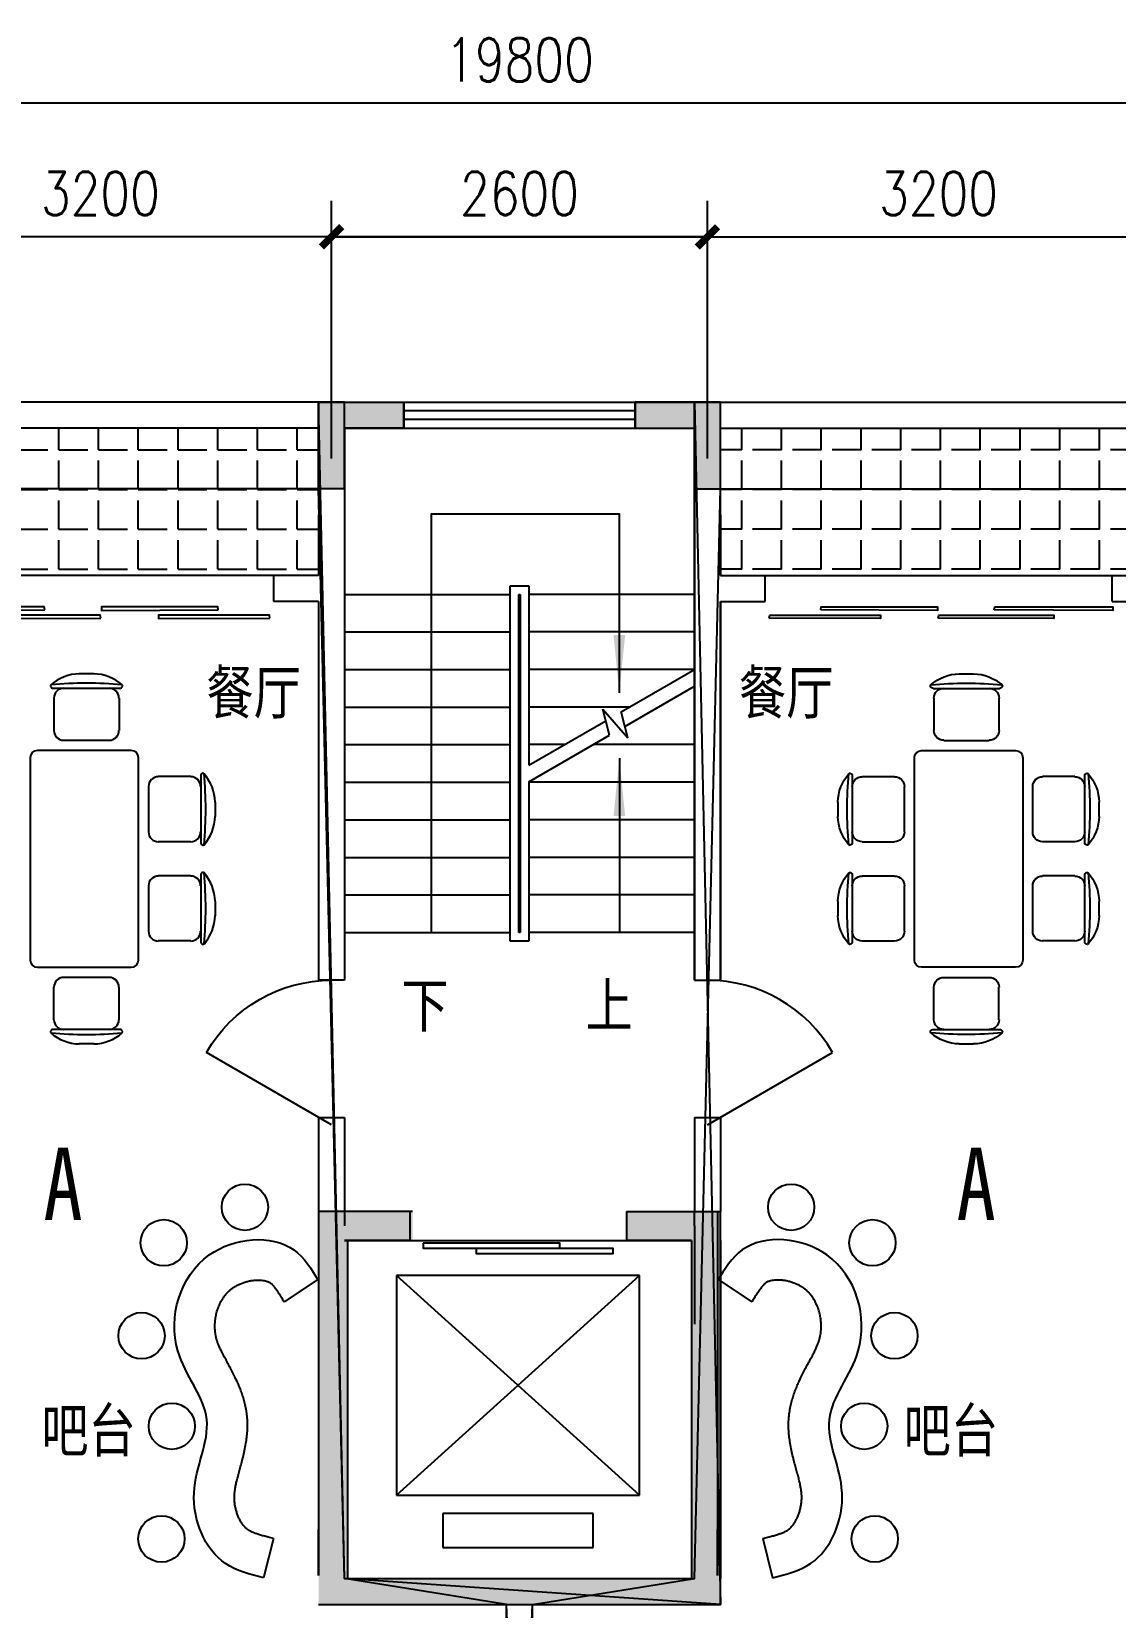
# Model space of a CAD drawing. Header units: millimetres. Extents: x 1031 to 26389, y 469 to 24788.
# Drawn here: x 10428 to 17928, y 13884 to 24788 of the extents above; entities that cross this region are included whole.
import ezdxf
from ezdxf.enums import TextEntityAlignment as Align

# ---------------------------------------------------------------- set-up
doc = ezdxf.new("R2010")
doc.units = ezdxf.units.MM
for name, color, linetype in [('COL', 7, 'Continuous'), ('COLUMN', 7, 'Continuous'), ('H', 13, 'Continuous'), ('JIAJU', 30, 'Continuous'), ('PUB_DIM', 3, 'Continuous'), ('PUB_TEXT', 7, 'Continuous'), ('STAIR', 2, 'Continuous'), ('WALL', 4, 'Continuous'), ('WINDOW', 5, 'Continuous'), ('WINDOW_TEXT', 7, 'Continuous'), ('面积线', 1, 'Continuous')]:
    doc.layers.add(name, color=color, linetype=linetype)
doc.styles.add('-黑体', font='simhei.ttf')
doc.styles.add('DIM_FONT', font='SIMPLEX.shx', dxfattribs={"width": 0.8})
doc.styles.add('SIMPLEX', font='SIMPLEX.SHX')
doc.styles.get("Standard").update_dxf_attribs({"font": 'arial.ttf'})
doc.dimstyles.new('DIMN', dxfattribs={"dimtxt": 300, "dimasz": 1, "dimexe": 250, "dimexo": 300, "dimgap": 150, "dimtad": 1, "dimdec": 0, "dimdsep": 46, "dimtxsty": 'DIM_FONT', "dimblk": '_DIMX', "dimblk1": 'ARCHTICK', "dimblk2": 'ARCHTICK', "dimcen": 0.1, "dimclrt": 7, "dimadec": 0, "dimazin": 0, "dimtfac": 1, "dimtdec": 0, "dimtix": 1, "dimtmove": 2, "dimatfit": 3, "dimldrblk": '_DIMX', "dimfxl": 1, "dimtolj": 1, "dimtzin": 0, "dimarcsym": 0})

# ---------------------------------------------------------------- blocks, each defined once
blk = doc.blocks.new('_DIMX')
at = {"const_width": 50}
blk.add_lwpolyline([(-70, -70), (70, 70)], dxfattribs=at)
blk = doc.blocks.new('*D89')
at = {"layer": 'DEFPOINTS', "color": 0, "transparency": 16777216}
for p in [(3904, 24292), (3904, 21834), (23704, 21834)]:
    blk.add_point(p, dxfattribs=at)
at = {"layer": 'PUB_DIM', "color": 0, "lineweight": -2, "transparency": 16777216}
for p, q in [((3904, 22134), (3904, 24542)), ((23704, 22134), (23704, 24542)), ((23703, 24292), (3905, 24292))]:
    blk.add_line(p, q, dxfattribs=at)
at = {"layer": 'PUB_DIM', "color": 0, "lineweight": -2, "transparency": 16777216, "rotation": 180}
blk.add_blockref('_DIMX', (3904, 24292), dxfattribs=at)
at = {"layer": 'PUB_DIM', "color": 0, "lineweight": -2, "transparency": 16777216}
blk.add_blockref('_DIMX', (23704, 24292), dxfattribs=at)
at = {"layer": 'PUB_DIM', "color": 7, "transparency": 16777216, "insert": (13804, 24592), "char_height": 300, "attachment_point": 5, "style": 'DIM_FONT'}
blk.add_mtext('\\A1;19800', dxfattribs=at)
blk = doc.blocks.new('_ARCHTICK')
at = {"color": 0, "linetype": 'ByBlock', "const_width": 0.15}
blk.add_lwpolyline([(-0.5, -0.5), (0.5, 0.5)], dxfattribs=at)
blk = doc.blocks.new('_ARROW')
blk.add_solid([(0, 0), (-1, 0.1), (-1, -0.1)])
blk = doc.blocks.new('CZ')
at = {"layer": 'JIAJU'}
for p, q in [((108, 1270), (8, 1270)), ((288, 1170), (-172, 1170)), ((-167, 1103), (-167, 878)), ((283, 1103), (283, 878)), ((215, 810), (-100, 810)), ((-332, 690), (-332, -710)), ((368, 740), (-282, 740)), ((418, -710), (418, 690)), ((-761, 104), (-761, 564)), ((-693, 559), (-468, 559)), ((780, 559), (555, 559)), ((848, 564), (848, 104)), ((-401, 176), (-401, 491)), ((488, 491), (488, 176)), ((-861, 284), (-861, 383)), ((948, 383), (948, 284)), ((-693, 109), (-468, 109)), ((780, 109), (555, 109)), ((-761, -583), (-761, -123)), ((-693, -128), (-468, -128)), ((-401, -511), (-401, -196)), ((488, -196), (488, -511)), ((780, -128), (555, -128)), ((848, -123), (848, -583)), ((-861, -403), (-861, -304)), ((948, -304), (948, -403)), ((-693, -578), (-468, -578)), ((780, -578), (555, -578)), ((-282, -760), (368, -760)), ((215, -830), (-100, -830)), ((-167, -1123), (-167, -898)), ((283, -1123), (283, -898)), ((288, -1190), (-172, -1190)), ((108, -1290), (8, -1290))]:
    blk.add_line(p, q, dxfattribs=at)
for centre, radius, start, end in [((18, 955), 316, 91.7651, 130.7265), ((58, -1507), 2713, 84.8023, 95.1977), ((98, 955), 316, 49.2735, 88.2349), ((-181, 1187), 10, 130.7265, 202.67), ((-172, 1190), 20, 202.67, 270), ((-100, 1103), 67.5, 90, 180), ((215, 1103), 67.5, 0, 90), ((288, 1190), 20, 270, 337.33), ((297, 1187), 10, 337.33, 49.2735), ((-100, 878), 67.5, 180, 270), ((215, 878), 67.5, 270, 0), ((-282, 690), 50, 90, 180), ((368, 690), 50, 0, 90), ((-545, 373), 316, 139.2735, 178.2349), ((1917, 334), 2713, 174.8023, 185.1977), ((-777, 573), 10, 67.33, 139.2735), ((-781, 564), 20, 0, 67.33), ((-693, 491), 67.5, 90, 180), ((-468, 491), 67.5, 0, 90), ((555, 491), 67.5, 90, 180), ((780, 491), 67.5, 0, 90), ((868, 564), 20, 112.67, 180), ((864, 573), 10, 40.7265, 112.67), ((-1830, 334), 2713, 354.8023, 5.1977), ((632, 373), 316, 1.7651, 40.7265), ((-545, 294), 316, 181.7651, 220.7265), ((632, 294), 316, 319.2735, 358.2349), ((-693, 176), 67.5, 180, 270), ((-468, 176), 67.5, 270, 0), ((555, 176), 67.5, 180, 270), ((780, 176), 67.5, 270, 0), ((-777, 94), 10, 220.7265, 292.67), ((-781, 104), 20, 292.67, 0), ((868, 104), 20, 180, 247.33), ((864, 94), 10, 247.33, 319.2735), ((-545, -313), 316, 139.2735, 178.2349), ((1917, -353), 2713, 174.8023, 185.1977), ((-777, -114), 10, 67.33, 139.2735), ((-781, -123), 20, 0, 67.33), ((868, -123), 20, 112.67, 180), ((864, -114), 10, 40.7265, 112.67), ((-1830, -353), 2713, 354.8023, 5.1977), ((632, -313), 316, 1.7651, 40.7265), ((-693, -196), 67.5, 90, 180), ((-468, -196), 67.5, 0, 90), ((555, -196), 67.5, 90, 180), ((780, -196), 67.5, 0, 90), ((-545, -393), 316, 181.7651, 220.7265), ((632, -393), 316, 319.2735, 358.2349), ((-693, -511), 67.5, 180, 270), ((-468, -511), 67.5, 270, 0), ((555, -511), 67.5, 180, 270), ((780, -511), 67.5, 270, 0), ((-777, -592), 10, 220.7265, 292.67), ((-781, -583), 20, 292.67, 0), ((868, -583), 20, 180, 247.33), ((864, -592), 10, 247.33, 319.2735), ((-282, -710), 50, 180, 270), ((368, -710), 50, 270, 0), ((-100, -898), 67.5, 90, 180), ((215, -898), 67.5, 0, 90), ((-172, -1210), 20, 90, 157.33), ((-100, -1123), 67.5, 180, 270), ((215, -1123), 67.5, 270, 0), ((288, -1210), 20, 22.67, 90), ((-181, -1206), 10, 157.33, 229.2735), ((18, -975), 316, 229.2735, 268.2349), ((58, 1488), 2713, 264.8023, 275.1977), ((98, -975), 316, 271.7651, 310.7265), ((297, -1206), 10, 310.7265, 22.67)]:
    blk.add_arc(centre, radius, start, end, dxfattribs=at)
at = {"layer": 'JIAJU', "width": 0.8, "flags": 9}
blk.add_attdef('XSIZE', (26, -6), '', height=0.5, rotation=270, dxfattribs=at)
blk = doc.blocks.new('_DBLK')
blk.add_line((-0.5, 0), (0, -0.866))
blk.add_arc((-0.5, 0), 1, 300, 0)
at = {"style": 'SIMPLEX', "flags": 9}
blk.add_attdef('A', text='', height=1, dxfattribs=at).set_placement((0, 1.5), align=Align.MIDDLE)
blk = doc.blocks.new('_LIFTD')
for points in [[(-0.5476, -0.6024), (-0.5476, -0.7742), (0.2411, -0.7742), (0.2411, -0.6024), (-0.5476, -0.6024)], [(-0.2411, -0.7836), (-0.2411, -0.9554), (0.5476, -0.9554), (0.5476, -0.7836), (-0.2411, -0.7836)]]:
    blk.add_lwpolyline(points)
blk = doc.blocks.new('_WBLK')
for p, q in [((-0.5, 0.5), (0.5, 0.5)), ((0.5, 0.1667), (-0.5, 0.1667)), ((0.5, -0.1667), (-0.5, -0.1667)), ((-0.5, -0.5), (0.5, -0.5))]:
    blk.add_line(p, q)
at = {"layer": 'WINDOW_TEXT', "style": 'SIMPLEX', "flags": 9}
blk.add_attdef('A', text='', height=1, dxfattribs=at).set_placement((0, 1.5), align=Align.MIDDLE)
blk = doc.blocks.new('*D72')
at = {"layer": 'DEFPOINTS', "color": 0, "transparency": 16777216}
for p in [(12504, 23368), (12504, 21534), (15104, 21534)]:
    blk.add_point(p, dxfattribs=at)
at = {"layer": 'PUB_DIM', "color": 0, "lineweight": -2, "transparency": 16777216}
for p, q in [((12504, 21834), (12504, 23618)), ((15104, 21834), (15104, 23618)), ((15103, 23368), (12505, 23368))]:
    blk.add_line(p, q, dxfattribs=at)
at = {"layer": 'PUB_DIM', "color": 0, "lineweight": -2, "transparency": 16777216, "rotation": 180}
blk.add_blockref('_DIMX', (12504, 23368), dxfattribs=at)
at = {"layer": 'PUB_DIM', "color": 0, "lineweight": -2, "transparency": 16777216}
blk.add_blockref('_DIMX', (15104, 23368), dxfattribs=at)
at = {"layer": 'PUB_DIM', "color": 7, "transparency": 16777216, "insert": (13804, 23668), "char_height": 300, "attachment_point": 5, "style": 'DIM_FONT'}
blk.add_mtext('\\A1;2600', dxfattribs=at)
blk = doc.blocks.new('*D74')
at = {"layer": 'DEFPOINTS', "color": 0, "transparency": 16777216}
for p in [(9304, 23368), (9304, 21534), (12504, 21534)]:
    blk.add_point(p, dxfattribs=at)
at = {"layer": 'PUB_DIM', "color": 0, "lineweight": -2, "transparency": 16777216}
for p, q in [((9304, 21834), (9304, 23618)), ((12504, 21834), (12504, 23618)), ((12503, 23368), (9305, 23368))]:
    blk.add_line(p, q, dxfattribs=at)
at = {"layer": 'PUB_DIM', "color": 0, "lineweight": -2, "transparency": 16777216, "rotation": 180}
blk.add_blockref('_DIMX', (9304, 23368), dxfattribs=at)
at = {"layer": 'PUB_DIM', "color": 0, "lineweight": -2, "transparency": 16777216}
blk.add_blockref('_DIMX', (12504, 23368), dxfattribs=at)
at = {"layer": 'PUB_DIM', "color": 7, "transparency": 16777216, "insert": (10904, 23668), "char_height": 300, "attachment_point": 5, "style": 'DIM_FONT'}
blk.add_mtext('\\A1;3200', dxfattribs=at)

msp = doc.modelspace()

# ---------------------------------------------------------------- hatches: boundary and pattern name
at = {"layer": 'COLUMN'}
for points in [[(13004.1, 22224.2), (13004.1, 22044.2), (12594.1, 22044.2), (12594.1, 21624.2), (12414.1, 21624.2), (12414.1, 22224.2)], [(14604.1, 22224.2), (14604.1, 22044.2), (15014.1, 22044.2), (15014.1, 21624.2), (15194.1, 21624.2), (15194.1, 22224.2)]]:
    msp.add_hatch(color=256, dxfattribs=at).paths.add_polyline_path(points)
at = {"layer": 'JIAJU'}
h = msp.add_hatch(dxfattribs=at)
h.set_pattern_fill('ANGLE', color=256, scale=1000, style=0)
h.set_pattern_definition([(0, (-61158.75, 2369.2), (0, 275), [200, -75]), (90, (-61158.75, 2369.2), (-275, 2e-14), [200, -75])])
h.paths.add_polyline_path([(12104.1, 21024.2), (12414.1, 21024.2), (12414.1, 21624.2), (12414.1, 22044.2), (9394.1, 22044.2), (9394.1, 21624.2), (9394.1, 21024.2), (9704.1, 21024.2)])
h = msp.add_hatch(dxfattribs=at)
h.set_pattern_fill('ANGLE', color=256, scale=1000, style=0)
h.set_pattern_definition([(180, (88766.95, 2369.2), (0, 275), [200, -75]), (90, (88766.95, 2369.2), (275, 2e-14), [200, -75])])
h.paths.add_polyline_path([(15504.1, 21024.2), (15194.1, 21024.2), (15194.1, 21624.2), (15194.1, 22044.2), (18214.1, 22044.2), (18214.1, 21624.2), (18214.1, 21024.2), (17904.1, 21024.2)])

# ---------------------------------------------------------------- linework, layer by layer
for p, q in [((12594.1, 22224.2), (9214.1, 22224.2)), ((12594.1, 21624.2), (12594.1, 22224.2)), ((15014.1, 22224.2), (18394.1, 22224.2)), ((15014.1, 21624.2), (15014.1, 22224.2)), ((12414.1, 22044.2), (9394.1, 22044.2)), ((12414.1, 21624.2), (12414.1, 22044.2)), ((15194.1, 22044.2), (18214.1, 22044.2)), ((15194.1, 21624.2), (15194.1, 22044.2))]:
    msp.add_line(p, q)
at = {"layer": 'COL'}
for p, q in [((12414.1, 16624.2), (12414.1, 14104.2)), ((13064.1, 16624.2), (12414.1, 16624.2)), ((13044.1, 16624.2), (13044.1, 16424.2)), ((14544.1, 16624.2), (14544.1, 16424.2)), ((14544.1, 16624.2), (15194.1, 16624.2)), ((15173.8, 16624.2), (15173.8, 14104.2)), ((15194.1, 13904.2), (15194.1, 16624.2)), ((13044.1, 16424.2), (12594.1, 16424.2)), ((12614.1, 16424.2), (12614.1, 14084.2)), ((14994.1, 16424.2), (14544.1, 16424.2)), ((14994.1, 16424.2), (14994.1, 14084.2)), ((15194.1, 16424.2), (15194.1, 14084.2)), ((12414.1, 14104.2), (12414.1, 14424.2)), ((12614.1, 14424.2), (12614.1, 14084.2)), ((15173.8, 14104.2), (15173.8, 14424.2)), ((12594.1, 14084.2), (14994.1, 14084.2)), ((12414.1, 13904.2), (15194.1, 13904.2))]:
    msp.add_line(p, q, dxfattribs=at)
at = {"layer": 'COLUMN'}
for points in [[(13004.1, 22224.2), (13004.1, 22044.2), (12594.1, 22044.2), (12594.1, 21624.2), (12414.1, 21624.2), (12414.1, 22224.2)], [(14604.1, 22224.2), (14604.1, 22044.2), (15014.1, 22044.2), (15014.1, 21624.2), (15194.1, 21624.2), (15194.1, 22224.2)]]:
    msp.add_lwpolyline(points, close=True, dxfattribs=at)
at = {"layer": 'H'}
for points in [[(12614.1, 16424.2), (12414.1, 16624.2), (12614.1, 14084.2), (12414.1, 13904.2)], [(13064.1, 16424.2), (13064.1, 16624.2), (12614.1, 16424.2), (12414.1, 16624.2)], [(15194.1, 16624.2), (14993.8, 16424.2), (14544.1, 16624.2), (14544.1, 16424.2)], [(15194.1, 13904.2), (14994.1, 14084.2), (15194.1, 16624.2), (14993.8, 16424.2)], [(12414.1, 13904.2), (12614.1, 14084.2), (15194.1, 13904.2), (14994.1, 14084.2)]]:
    msp.add_solid(points, dxfattribs=at)
at = {"layer": 'JIAJU'}
for p, q in [((12409.4, 16153.3), (12176.2, 15998)), ((15178.5, 16153.3), (15411.7, 15998)), ((12101.1, 14361.2), (12033, 14089.7)), ((15486.8, 14361.2), (15554.9, 14089.7))]:
    msp.add_line(p, q, dxfattribs=at)
for centre in [(11904.2, 16653.1), (15683.7, 16653.1), (11342.2, 16407.9), (16245.7, 16407.9), (11189.4, 15764.7), (16398.5, 15764.7), (11398.5, 15137.7), (16189.4, 15137.7), (11326.1, 14357.9), (16261.8, 14357.9)]:
    msp.add_circle(centre, 160.2, dxfattribs=at)
for points in [[(12033, 14089.7), (11770.2, 14188.2), (11552, 14678.3), (11639.9, 15185.4), (11440.2, 15659.7), (11657.2, 16323), (12242.2, 16358.7), (12414.7, 16144.8)], [(15554.9, 14089.7), (15817.7, 14188.2), (16035.9, 14678.3), (15948, 15185.4), (16147.7, 15659.7), (15930.7, 16323), (15345.7, 16358.7), (15173.2, 16144.8)]]:
    msp.add_spline(points, degree=3, dxfattribs=at)
for points in [[(12101.1, 14361.2), (12088.8, 14364.3), (12076.9, 14367.3), (12054.4, 14373.1), (12043.7, 14375.9), (12023.5, 14381.5), (12014, 14384.3), (11996.4, 14389.7), (11988.2, 14392.4), (11973.3, 14397.7), (11966.5, 14400.3), (11955.6, 14404.8), (11951.2, 14406.8), (11943.3, 14410.6), (11939.8, 14412.5), (11933.6, 14415.9), (11930.9, 14417.6), (11928.3, 14419.3), (11928, 14419.6), (11927.3, 14420), (11927.1, 14420.2), (11926.5, 14420.6), (11926.2, 14420.8), (11925.3, 14421.4), (11924.8, 14421.8), (11923, 14423.1), (11921.8, 14424), (11918.2, 14426.9), (11915.6, 14429.1), (11910.4, 14433.8), (11907.8, 14436.4), (11902.4, 14442.2), (11899.7, 14445.3), (11894.2, 14451.9), (11891.4, 14455.5), (11884.7, 14464.7), (11880.7, 14470.7), (11873.1, 14483.4), (11869.4, 14490.2), (11862.3, 14504.5), (11858.9, 14512), (11852.7, 14527.5), (11849.8, 14535.5), (11844.6, 14552), (11842.3, 14560.5), (11838.3, 14577.5), (11836.6, 14586.1), (11833.9, 14603.4), (11832.9, 14612), (11831.5, 14629), (11831.2, 14637.4), (11831.1, 14647.8), (11831.2, 14649.9), (11831.2, 14653.6), (11831.3, 14655.2), (11831.4, 14658.3), (11831.4, 14659.6), (11831.6, 14662.2), (11831.6, 14663.4), (11831.8, 14665.8), (11831.9, 14667.1), (11832.1, 14670.8), (11832.3, 14673.3), (11833.1, 14681.1), (11833.7, 14686.5), (11835.3, 14697.9), (11836.2, 14703.8), (11838.8, 14718.9), (11840.7, 14728.3), (11845, 14748.2), (11847.5, 14758.6), (11853, 14780.4), (11855.9, 14791.8), (11862.3, 14815.5), (11865.7, 14827.9), (11872.8, 14853.5), (11876.4, 14866.8), (11883.8, 14894.4), (11887.6, 14908.8), (11894.9, 14938.5), (11898.6, 14954), (11905.4, 14986.1), (11908.6, 15002.8), (11913.6, 15033.6), (11915.6, 15047.5), (11918.9, 15076.2), (11920.2, 15090.9), (11921.9, 15121.4), (11922.3, 15137), (11921.9, 15166.3), (11921.4, 15179.8), (11920, 15198.5), (11919.5, 15203.4), (11918.8, 15210.4), (11918.6, 15212.5), (11918.2, 15216.3), (11918, 15218), (11917.6, 15221.4), (11917.4, 15223.1), (11916.7, 15228.2), (11916.3, 15231.6), (11914.8, 15241.7), (11913.8, 15248.3), (11910.2, 15268.8), (11907.3, 15282.2), (11901, 15308.4), (11897.5, 15321.1), (11890.1, 15345.7), (11886.1, 15357.7), (11877.9, 15380.8), (11873.6, 15392), (11864.8, 15413.8), (11860.4, 15424.4), (11851.3, 15444.9), (11846.7, 15454.9), (11835.7, 15478), (11829.3, 15490.9), (11816.6, 15515.8), (11810.3, 15527.7), (11798, 15550.9), (11792, 15562.1), (11780.3, 15583.6), (11774.7, 15594.1), (11764, 15614.2), (11758.8, 15623.9), (11749.2, 15642.7), (11744.7, 15651.7), (11736.3, 15669), (11732.4, 15677.3), (11725.3, 15693.1), (11722.2, 15700.7), (11716.6, 15715), (11714.1, 15721.8), (11711.2, 15730.9), (11710.3, 15733.5), (11709.4, 15736.7), (11709.1, 15737.4), (11708.5, 15739.7), (11708, 15741.3), (11706.7, 15746.1), (11705.9, 15749.3), (11703.6, 15759.2), (11702.2, 15765.9), (11699.3, 15783.1), (11698, 15793.8), (11696.5, 15815.6), (11696.3, 15826.8), (11696.8, 15849.3), (11697.6, 15860.6), (11700.3, 15883.3), (11702.1, 15894.7), (11706.9, 15917.1), (11709.7, 15928.2), (11716.4, 15949.8), (11720.3, 15960.4), (11728.8, 15980.9), (11733.5, 15990.8), (11743.6, 16009.8), (11749.1, 16018.8), (11760.6, 16035.9), (11766.6, 16044), (11779.3, 16059.1), (11785.9, 16066.1), (11798.3, 16078), (11804, 16083), (11812.6, 16089.8), (11815.4, 16091.9), (11819.1, 16094.6), (11820, 16095.2), (11821.7, 16096.4), (11822.6, 16097), (11825.3, 16098.8), (11827.1, 16100), (11832.7, 16103.6), (11836.6, 16106), (11847.4, 16112.1), (11854.6, 16115.8), (11869.6, 16122.8), (11877.5, 16126.1), (11893.6, 16132), (11901.9, 16134.7), (11918.7, 16139.4), (11927.2, 16141.5), (11944.2, 16144.9), (11952.7, 16146.2), (11969.4, 16148.2), (11977.6, 16148.8), (11993.5, 16149.4), (12001.2, 16149.4), (12015.8, 16148.7), (12022.8, 16148), (12035.6, 16146.2), (12041.5, 16145.1), (12051.2, 16142.8), (12055, 16141.7), (12062, 16139.4), (12065.1, 16138.2), (12070.5, 16135.9), (12072.8, 16134.7), (12076.7, 16132.6), (12078.2, 16131.7), (12079.6, 16130.7), (12079.8, 16130.6), (12080.1, 16130.4), (12080.3, 16130.2), (12080.7, 16129.9), (12080.9, 16129.8), (12081.6, 16129.3), (12082, 16128.9), (12083.7, 16127.5), (12085.1, 16126.3), (12088.3, 16123.4), (12090.1, 16121.6), (12094.2, 16117.4), (12096.4, 16115), (12101.2, 16109.6), (12103.7, 16106.5), (12109.2, 16099.7), (12112.1, 16096), (12118.1, 16087.8), (12121.3, 16083.4), (12129.1, 16072.3), (12133.9, 16065.2), (12143.8, 16049.9), (12149, 16041.8), (12159.9, 16024.5), (12165.6, 16015.3), (12173, 16003.2), (12174.6, 16000.6), (12176.2, 15998)], [(15486.8, 14361.2), (15499.1, 14364.3), (15511, 14367.3), (15533.5, 14373.1), (15544.2, 14375.9), (15564.4, 14381.5), (15573.9, 14384.3), (15591.5, 14389.7), (15599.7, 14392.4), (15614.6, 14397.7), (15621.4, 14400.3), (15632.3, 14404.8), (15636.7, 14406.8), (15644.6, 14410.6), (15648.1, 14412.5), (15654.3, 14415.9), (15657, 14417.6), (15659.6, 14419.3), (15660, 14419.6), (15660.6, 14420), (15660.8, 14420.2), (15661.4, 14420.6), (15661.7, 14420.8), (15662.6, 14421.4), (15663.1, 14421.8), (15664.9, 14423.1), (15666.1, 14424), (15669.8, 14426.9), (15672.3, 14429.1), (15677.5, 14433.8), (15680.1, 14436.4), (15685.5, 14442.2), (15688.2, 14445.3), (15693.7, 14451.9), (15696.5, 14455.5), (15703.2, 14464.7), (15707.2, 14470.7), (15714.8, 14483.4), (15718.5, 14490.2), (15725.6, 14504.5), (15729, 14512), (15735.2, 14527.5), (15738.1, 14535.5), (15743.3, 14552), (15745.6, 14560.5), (15749.6, 14577.5), (15751.3, 14586.1), (15754, 14603.4), (15755, 14612), (15756.4, 14629), (15756.7, 14637.4), (15756.8, 14647.8), (15756.7, 14649.9), (15756.7, 14653.6), (15756.6, 14655.2), (15756.5, 14658.3), (15756.5, 14659.6), (15756.4, 14662.2), (15756.3, 14663.4), (15756.1, 14665.8), (15756.1, 14667.1), (15755.8, 14670.8), (15755.6, 14673.3), (15754.8, 14681.1), (15754.2, 14686.5), (15752.6, 14697.9), (15751.7, 14703.8), (15749.1, 14718.9), (15747.2, 14728.3), (15742.9, 14748.2), (15740.4, 14758.6), (15735, 14780.4), (15732, 14791.8), (15725.6, 14815.5), (15722.2, 14827.9), (15715.1, 14853.5), (15711.5, 14866.8), (15704.1, 14894.4), (15700.3, 14908.8), (15693, 14938.5), (15689.4, 14954), (15682.5, 14986.1), (15679.3, 15002.8), (15674.3, 15033.6), (15672.3, 15047.5), (15669.1, 15076.2), (15667.7, 15090.9), (15666, 15121.4), (15665.6, 15137), (15666, 15166.3), (15666.6, 15179.8), (15668, 15198.5), (15668.4, 15203.4), (15669.1, 15210.4), (15669.3, 15212.5), (15669.7, 15216.3), (15669.9, 15218), (15670.3, 15221.4), (15670.5, 15223.1), (15671.2, 15228.2), (15671.6, 15231.6), (15673.1, 15241.7), (15674.1, 15248.3), (15677.8, 15268.8), (15680.6, 15282.2), (15686.9, 15308.4), (15690.4, 15321.1), (15697.9, 15345.7), (15701.8, 15357.7), (15710, 15380.8), (15714.3, 15392), (15723.1, 15413.8), (15727.5, 15424.4), (15736.6, 15444.9), (15741.2, 15454.9), (15752.2, 15478), (15758.6, 15490.9), (15771.3, 15515.8), (15777.6, 15527.7), (15789.9, 15550.9), (15795.9, 15562.1), (15807.6, 15583.6), (15813.2, 15594.1), (15823.9, 15614.2), (15829.1, 15623.9), (15838.7, 15642.7), (15843.3, 15651.7), (15851.7, 15669), (15855.5, 15677.3), (15862.6, 15693.1), (15865.7, 15700.7), (15871.3, 15715), (15873.8, 15721.8), (15876.8, 15730.9), (15877.6, 15733.5), (15878.5, 15736.7), (15878.8, 15737.4), (15879.4, 15739.7), (15879.9, 15741.3), (15881.2, 15746.1), (15882, 15749.3), (15884.3, 15759.2), (15885.7, 15765.9), (15888.6, 15783.1), (15889.9, 15793.8), (15891.4, 15815.6), (15891.7, 15826.8), (15891.1, 15849.3), (15890.3, 15860.6), (15887.6, 15883.3), (15885.8, 15894.7), (15881.1, 15917.1), (15878.2, 15928.2), (15871.5, 15949.8), (15867.6, 15960.4), (15859.1, 15980.9), (15854.4, 15990.8), (15844.3, 16009.8), (15838.8, 16018.8), (15827.3, 16035.9), (15821.3, 16044), (15808.6, 16059.1), (15802, 16066.1), (15789.6, 16078), (15783.9, 16083), (15775.3, 16089.8), (15772.5, 16091.9), (15768.8, 16094.6), (15767.9, 16095.2), (15766.2, 16096.4), (15765.3, 16097), (15762.6, 16098.8), (15760.8, 16100), (15755.2, 16103.6), (15751.3, 16106), (15740.5, 16112.1), (15733.3, 16115.8), (15718.3, 16122.8), (15710.5, 16126.1), (15694.3, 16132), (15686, 16134.7), (15669.2, 16139.4), (15660.7, 16141.5), (15643.7, 16144.9), (15635.2, 16146.2), (15618.5, 16148.2), (15610.3, 16148.8), (15594.4, 16149.4), (15586.7, 16149.4), (15572.1, 16148.7), (15565.2, 16148), (15552.3, 16146.2), (15546.4, 16145.1), (15536.8, 16142.8), (15532.9, 16141.7), (15525.9, 16139.4), (15522.8, 16138.2), (15517.4, 16135.9), (15515.1, 16134.7), (15511.2, 16132.6), (15509.7, 16131.7), (15508.3, 16130.7), (15508.1, 16130.6), (15507.8, 16130.4), (15507.6, 16130.2), (15507.2, 16129.9), (15507, 16129.8), (15506.4, 16129.3), (15505.9, 16128.9), (15504.2, 16127.5), (15502.8, 16126.3), (15499.6, 16123.4), (15497.8, 16121.6), (15493.7, 16117.4), (15491.5, 16115), (15486.7, 16109.6), (15484.2, 16106.5), (15478.7, 16099.7), (15475.8, 16096), (15469.8, 16087.8), (15466.6, 16083.4), (15458.8, 16072.3), (15454, 16065.2), (15444.1, 16049.9), (15438.9, 16041.8), (15428, 16024.5), (15422.4, 16015.3), (15414.9, 16003.2), (15413.3, 16000.6), (15411.7, 15998)]]:
    msp.add_open_spline(points, degree=3, knots=[0, 0, 0, 0, 75.8651813, 75.8651813, 151.7303627, 151.7303627, 227.595544, 227.595544, 303.4607253, 303.4607253, 379.3259066, 379.3259066, 440.5137012, 440.5137012, 501.7014958, 501.7014958, 562.8892904, 562.8892904, 571.7200065, 571.7200065, 579.5187564, 579.5187564, 587.3175064, 587.3175064, 602.9150063, 602.9150063, 634.1100061, 634.1100061, 696.5000057, 696.5000057, 758.8900054, 758.8900054, 821.280005, 821.280005, 883.6700046, 883.6700046, 973.634435, 973.634435, 1063.5988655, 1063.5988655, 1153.5632959, 1153.5632959, 1243.5277263, 1243.5277263, 1333.4921567, 1333.4921567, 1423.4565871, 1423.4565871, 1513.4210175, 1513.4210175, 1603.3854479, 1603.3854479, 1626.2956783, 1626.2956783, 1644.5779247, 1644.5779247, 1660.1929577, 1660.1929577, 1673.780871, 1673.780871, 1687.3687842, 1687.3687842, 1714.5446107, 1714.5446107, 1768.8962637, 1768.8962637, 1823.2479167, 1823.2479167, 1902.1803693, 1902.1803693, 1981.112822, 1981.112822, 2060.0452746, 2060.0452746, 2138.9777272, 2138.9777272, 2217.9101799, 2217.9101799, 2296.8426325, 2296.8426325, 2375.7750851, 2375.7750851, 2454.7075378, 2454.7075378, 2516.0579171, 2516.0579171, 2577.4082965, 2577.4082965, 2638.7586758, 2638.7586758, 2689.3832993, 2689.3832993, 2707.2889904, 2707.2889904, 2714.8023052, 2714.8023052, 2720.9992623, 2720.9992623, 2727.1962194, 2727.1962194, 2739.5901335, 2739.5901335, 2764.3779618, 2764.3779618, 2816.6953267, 2816.6953267, 2869.0126917, 2869.0126917, 2921.3300566, 2921.3300566, 2973.6474216, 2973.6474216, 3025.9647865, 3025.9647865, 3078.2821514, 3078.2821514, 3150.6359387, 3150.6359387, 3222.989726, 3222.989726, 3295.3435133, 3295.3435133, 3367.6973006, 3367.6973006, 3440.0510879, 3440.0510879, 3512.4048752, 3512.4048752, 3584.7586625, 3584.7586625, 3657.1124497, 3657.1124497, 3729.466237, 3729.466237, 3759.3193984, 3759.3193984, 3768.1602444, 3768.1602444, 3787.1308043, 3787.1308043, 3825.0719239, 3825.0719239, 3900.9541631, 3900.9541631, 4015.7319433, 4015.7319433, 4130.5097235, 4130.5097235, 4245.2875036, 4245.2875036, 4360.0652838, 4360.0652838, 4474.843064, 4474.843064, 4589.6208441, 4589.6208441, 4704.3986243, 4704.3986243, 4819.1764045, 4819.1764045, 4933.9541846, 4933.9541846, 5048.7319648, 5048.7319648, 5142.3201545, 5142.3201545, 5186.3993299, 5186.3993299, 5199.6636831, 5199.6636831, 5212.9280363, 5212.9280363, 5239.4567428, 5239.4567428, 5292.5141557, 5292.5141557, 5381.6196687, 5381.6196687, 5470.7251818, 5470.7251818, 5559.8306948, 5559.8306948, 5648.9362079, 5648.9362079, 5738.0417209, 5738.0417209, 5827.1472339, 5827.1472339, 5916.252747, 5916.252747, 6005.35826, 6005.35826, 6094.4637731, 6094.4637731, 6165.6690944, 6165.6690944, 6236.8744157, 6236.8744157, 6308.079737, 6308.079737, 6379.2850583, 6379.2850583, 6387.999662, 6387.999662, 6398.9702836, 6398.9702836, 6409.9409051, 6409.9409051, 6431.8821481, 6431.8821481, 6481.1995864, 6481.1995864, 6530.5170246, 6530.5170246, 6579.8344629, 6579.8344629, 6629.1519012, 6629.1519012, 6678.4693394, 6678.4693394, 6727.7867777, 6727.7867777, 6795.644306, 6795.644306, 6863.5018343, 6863.5018343, 6931.3593626, 6931.3593626, 6949.3255832, 6949.3255832, 6949.3255832, 6949.3255832], dxfattribs=at)
at = {"layer": 'PUB_DIM'}
for points in [[(14494.8, 20212.3), (14494.8, 21448.7), (13192.8, 21448.7), (13192.8, 18556.5)], [(14494.8, 19760.7), (14494.8, 18556.5)]]:
    msp.add_lwpolyline(points, dxfattribs=at)
at = {"layer": 'STAIR'}
for p, q in [((13739.1, 18494.2), (13739.1, 20954.2)), ((13739.1, 20954.2), (13869.1, 20954.2)), ((13869.1, 20954.2), (13869.1, 19713.1)), ((12594.1, 20894.2), (13739.1, 20894.2)), ((13799.1, 18554.2), (13799.1, 20894.2)), ((13799.1, 20894.2), (13809.1, 20894.2)), ((13809.1, 20894.2), (13809.1, 18554.2)), ((15014.1, 20894.2), (13869.1, 20894.2)), ((12594.1, 20634.2), (13739.1, 20634.2)), ((15014.1, 20634.2), (13869.1, 20634.2)), ((12594.1, 20374.2), (13739.1, 20374.2)), ((15014.1, 20374.2), (13869.1, 20374.2)), ((14506.6, 20081.1), (15014.1, 20374.2)), ((14532.5, 19980.6), (15014.1, 20258.7)), ((12594.1, 20114.2), (13739.1, 20114.2)), ((14563.8, 20114.2), (13869.1, 20114.2)), ((14380, 20100.4), (14553.3, 19900.3)), ((14426.6, 19919.5), (14380, 20100.4)), ((14553.3, 19900.3), (14506.6, 20081.1)), ((13869.1, 19713.1), (14400.7, 20020)), ((12594.1, 19854.2), (13739.1, 19854.2)), ((13869.1, 19597.6), (14426.6, 19919.5)), ((14113.4, 19854.2), (13869.1, 19854.2)), ((15014.1, 19854.2), (14313.4, 19854.2)), ((12594.1, 19594.2), (13739.1, 19594.2)), ((13869.1, 19597.6), (13869.1, 18494.2)), ((15014.1, 19594.2), (13869.1, 19594.2)), ((12594.1, 19334.2), (13739.1, 19334.2)), ((15014.1, 19334.2), (13869.1, 19334.2)), ((12594.1, 19074.2), (13739.1, 19074.2)), ((15014.1, 19074.2), (13869.1, 19074.2)), ((12594.1, 18814.2), (13739.1, 18814.2)), ((15014.1, 18814.2), (13869.1, 18814.2)), ((12594.1, 18554.2), (13739.1, 18554.2)), ((13809.1, 18554.2), (13799.1, 18554.2)), ((15014.1, 18554.2), (13869.1, 18554.2)), ((13869.1, 18494.2), (13739.1, 18494.2)), ((12594.1, 16424.2), (14993.8, 16424.2)), ((12954, 14661.7), (14634, 16180.2)), ((14634, 14661.7), (12954, 16180.2)), ((14634, 16180.2), (12954, 16180.2)), ((12954, 16180.2), (12954, 14661.7)), ((14634, 14661.7), (14634, 16180.2)), ((12954, 14661.7), (14634, 14661.7)), ((13274, 14535.2), (13274, 14299)), ((14314, 14535.2), (13274, 14535.2)), ((14314, 14299), (14314, 14535.2)), ((13274, 14299), (14314, 14299))]:
    msp.add_line(p, q, dxfattribs=at)
at = {"layer": 'WALL'}
for p, q in [((12414.1, 22224.2), (13004.1, 22224.2)), ((12414.1, 22224.2), (12414.1, 21624.2)), ((13004.1, 22044.2), (13004.1, 22224.2)), ((14604.1, 22044.2), (14604.1, 22224.2)), ((14604.1, 22224.2), (15194.1, 22224.2)), ((15194.1, 21024.2), (15194.1, 22224.2)), ((12594.1, 22044.2), (12594.1, 18224.2)), ((12594.1, 22044.2), (13004.1, 22044.2)), ((14604.1, 22044.2), (15014.1, 22044.2)), ((15014.1, 18224.2), (15014.1, 22044.2)), ((15014.1, 22044.2), (15014.1, 18224.2)), ((12414.1, 21444.2), (12414.1, 21024.2)), ((15194.1, 21444.2), (15194.1, 21024.2)), ((12414.1, 21024.2), (12104.1, 21024.2)), ((12104.1, 20844.2), (12104.1, 21024.2)), ((15194.1, 21024.2), (15504.1, 21024.2)), ((15504.1, 20844.2), (15504.1, 21024.2)), ((17904.1, 20844.2), (17904.1, 21024.2)), ((17904.1, 21024.2), (18214.1, 21024.2)), ((12414.1, 20844.2), (12104.1, 20844.2)), ((12414.1, 20844.2), (12414.1, 18224.2)), ((15194.1, 19644.2), (15194.1, 20844.2)), ((15194.1, 20844.2), (15194.1, 19644.2)), ((15194.1, 20844.2), (15504.1, 20844.2)), ((17904.1, 20844.2), (18214.1, 20844.2)), ((15194.1, 18224.2), (15194.1, 19644.2)), ((15194.1, 19644.2), (15194.1, 18224.2)), ((12594.1, 18224.2), (12414.1, 18224.2)), ((15014.1, 18224.2), (15194.1, 18224.2)), ((12414.1, 17274.2), (12594.1, 17274.2)), ((12414.1, 17274.2), (12414.1, 16624.2)), ((12594.1, 17274.2), (12594.1, 16624.2)), ((15014.1, 17274.2), (15194.1, 17274.2)), ((15014.1, 17274.2), (15014.1, 16624.2)), ((15194.1, 17274.2), (15194.1, 16624.2)), ((12414.1, 16624.2), (12414.1, 15664.2)), ((12594.1, 16624.2), (12414.1, 16624.2)), ((12594.1, 16624.2), (12594.1, 16524.2)), ((15014.1, 16524.2), (15014.1, 16624.2)), ((15014.1, 16624.2), (15194.1, 16624.2)), ((15173.8, 16624.2), (15173.8, 15664.2)), ((15194.1, 15664.2), (15194.1, 16624.2)), ((15014.1, 16524.2), (15014.1, 15844.2)), ((13714.1, 9624.2), (13714.1, 13904.2)), ((13894.1, 9444.2), (13894.1, 13904.2))]:
    msp.add_line(p, q, dxfattribs=at)
at = {"layer": 'WINDOW'}
for p, q in [((12104.1, 21024.2), (9704.1, 21024.2)), ((15504.1, 21024.2), (17904.1, 21024.2))]:
    msp.add_line(p, q, dxfattribs=at)
for points in [[(10519.9, 20786.2), (10516.2, 20808.2), (9697.8, 20808.2), (9697.9, 20783.2)], [(10906.7, 20728.9), (10903, 20750.8), (10106.9, 20750.8), (10107, 20725.9)], [(11719.9, 20786.2), (11716.2, 20808.2), (10912.7, 20808.2), (10912.7, 20783.2)], [(12077, 20728.9), (12073.3, 20750.8), (11306.9, 20750.8), (11307, 20725.9)], [(15531.2, 20728.9), (15535, 20750.8), (16301.3, 20750.8), (16301.2, 20725.9)], [(15888.3, 20786.2), (15892, 20808.2), (16695.5, 20808.2), (16695.5, 20783.2)], [(16701.5, 20728.9), (16705.2, 20750.8), (17501.3, 20750.8), (17501.2, 20725.9)], [(17088.3, 20786.2), (17092, 20808.2), (17910.4, 20808.2), (17910.3, 20783.2)]]:
    msp.add_lwpolyline(points, close=True, dxfattribs=at)
at = {"layer": '面积线'}
for points in [[(12414.1, 22224.2), (15014.1, 22224.2), (15194.1, 13904.2), (12594.1, 14084.2)], [(12414.1, 21624.2), (3814.1, 21624.2), (3814.1, 16344.2), (5814.1, 16344.2), (5814.1, 14424.2), (5314.1, 14424.2), (5314.1, 7944.2), (9394.1, 7944.2), (10714.1, 7944.2), (13894.1, 9444.2), (13714.1, 13904.2), (12594.1, 14084.2), (12414.1, 21624.2)], [(15194.1, 21624.2), (23794.1, 21624.2), (23794.1, 16344.2), (21794.1, 16344.2), (21794.1, 14424.2), (22294.1, 14424.2), (22294.1, 7944.2), (18214.1, 7944.2), (16894.1, 7944.2), (13714.1, 9444.2), (13894.1, 13904.2), (15014.1, 14084.2), (15194.1, 21624.2)]]:
    msp.add_lwpolyline(points, close=True, dxfattribs=at)

# ---------------------------------------------------------------- block references
at = {"layer": 'JIAJU'}
msp.add_blockref('CZ', (10750, 19073.8), dxfattribs=at)
at = {"layer": 'JIAJU', "xscale": -1}
msp.add_blockref('CZ', (16954.4, 19073.8), dxfattribs=at)
at = {"layer": 'PUB_DIM', "xscale": 400, "yscale": 400, "zscale": 400}
for p, rotation in [((14494.8, 20212.3), 270), ((14494.8, 19760.7), 90)]:
    msp.add_blockref('_ARROW', p, dxfattribs=dict(at, rotation=rotation))
at = {"layer": 'WINDOW'}
for name, p, xscale, yscale, zscale, rotation in [('_WBLK', (13804.1, 22134.2), 1600, 180, 1600, 359.9999999998961), ('_DBLK', (12504.1, 17724.2), 1000, -1000, 1000, 90), ('_DBLK', (15104.1, 17724.2), -1000, -1000, 1000, 270)]:
    msp.add_blockref(name, p, dxfattribs=dict(at, xscale=xscale, yscale=yscale, zscale=zscale, rotation=rotation))
at = {"layer": 'WINDOW', "xscale": 1200, "yscale": 199.999999999988, "zscale": 1200}
msp.add_blockref('_LIFTD', (13794, 16524.2), dxfattribs=at)

# ---------------------------------------------------------------- texts
at = {"layer": 'PUB_TEXT', "style": '-黑体', "width": 0.8}
for s, height, p in [('餐厅', 300, (11637, 20066.3)), ('下', 300, (12986, 17901.4)), ('上', 300, (14261, 17901.4)), ('A', 500, (10509.6, 16565.2)), ('吧台', 300, (10494.8, 14960.7))]:
    msp.add_text(s, height=height, rotation=360, dxfattribs=at).set_placement(p)
for s, height, p in [('餐厅', 300, (15321.8, 20066.3)), ('A', 500, (16827.4, 16565.2)), ('吧台', 300, (16461.2, 14960.7))]:
    msp.add_text(s, height=height, dxfattribs=at).set_placement(p)

# ---------------------------------------------------------------- dimensions: what is measured, and where the dimension line sits
at = {"layer": 'PUB_DIM'}
for base, p1, p2, picture, middle in [((3904.1, 24291.6), (23704.1, 21834.2), (3904.1, 21834.2), '*D89', (13804.1, 24591.6)), ((9304.1, 23367.7), (12504.1, 21534.2), (9304.1, 21534.2), '*D74', (10904.1, 23667.7)), ((12504.1, 23367.7), (15104.1, 21534.2), (12504.1, 21534.2), '*D72', (13804.1, 23667.7))]:
    dim = msp.add_linear_dim(base=base, p1=p1, p2=p2, dimstyle='DIMN', dxfattribs=at)
    dim.commit()
    dim.dimension.update_dxf_attribs({"geometry": picture, "text_midpoint": middle})
for base, p1, p2 in [((15104.1, 23367.7), (12504.1, 21534.2), (15104.1, 21534.2)), ((18304.1, 23367.7), (15104.1, 21534.2), (18304.1, 21534.2))]:
    msp.add_linear_dim(base=base, p1=p1, p2=p2, dimstyle='DIMN', dxfattribs=at).render()

doc.saveas('drawing.dxf')
